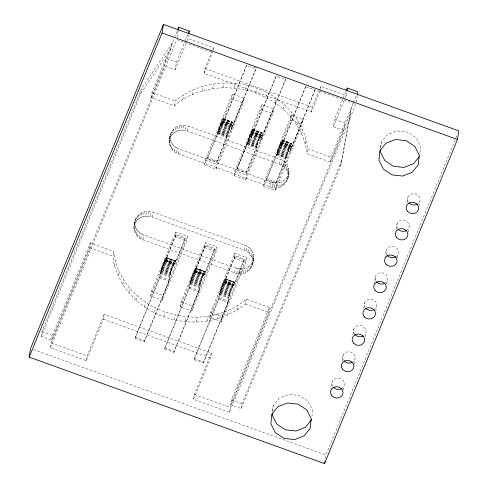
<?xml version="1.0" encoding="UTF-8"?>
<svg xmlns="http://www.w3.org/2000/svg" width="488" height="488" viewBox="0 0 488 488"><rect width="100%" height="100%" fill="white"/><g stroke="black" fill="none" stroke-linecap="round" stroke-linejoin="round"><path stroke-width="0.37" stroke-dasharray="2.44 1.83" d="M134.029 228.744C132.644 217.648 141.977 207.992 153.073 212.14L244.793 245.208C261.928 250.911 252.15 280.216 234.661 272.859L142.941 239.797C135.231 237.284 132.583 229.195 134.847 221.881M169.299 142.734C167.915 131.638 177.242 121.976 188.344 126.13L280.057 159.192C297.198 164.901 287.42 194.206 269.925 186.849L178.211 153.787C170.495 151.274 167.854 143.185 170.117 135.871M252.888 263.117L253.705 256.255M288.152 177.107L288.975 170.245M231.757 124.477L229.756 128.228L227.268 136.317L216.751 161.961L207.449 158.606L217.965 132.962L219.704 126.843L222.235 121.164L231.757 124.477L230.873 130.467L221.57 127.112L222.375 121.061M261.3 135.121L259.293 138.873L256.804 146.967L246.287 172.612L236.985 169.257L247.501 143.612L249.24 137.494L251.771 131.815L261.3 135.121L260.409 141.111L251.106 137.756L251.912 131.705M290.836 145.772L288.829 149.523L286.34 157.612L275.824 183.256L266.521 179.907L277.038 154.263L278.782 148.138L281.308 142.465L290.836 145.772L289.951 151.762L280.649 148.407L281.448 142.356M272.719 410.865L273.225 405.76L279.313 398.123L288.908 394.383L299.449 395.548L308.111 401.307L312.564 410.109L311.771 418.143M380.768 147.358L381.274 142.252L387.356 134.615L396.957 130.876L407.498 132.041L416.154 137.799L420.613 146.601L419.82 154.635M254.175 66.972L256.322 67.747L231.898 127.313L222.595 123.958C225.596 108.94 217.422 131.906 217.27 133.993L226.578 137.348L216.751 161.961M231.898 127.313L232.617 122.159L223.205 118.724M285.858 78.391L261.434 137.964L252.131 134.609C255.139 119.591 246.959 142.551 246.812 144.643L236.985 169.257M261.434 137.964L262.16 132.809L252.741 129.369M289.951 151.762L315.4 89.042L290.97 148.614L281.668 145.259C284.675 130.241 276.495 153.202 276.348 155.288L285.651 158.643L275.824 183.256M290.97 148.614L291.696 143.46L282.277 140.019M165.511 260.604L165.481 259.848L162.156 267.479L160.235 276.69L134.963 338.337L144.265 341.691L169.543 280.045L171.154 271.786L173.624 265.173L174.856 263.288L174.698 264.52L165.395 261.165L165.511 260.604L174.814 263.959M195.047 271.255L195.023 270.498L191.692 278.13L189.777 287.341L164.499 348.981L173.801 352.336L199.08 290.695L200.69 282.436L203.161 275.824L204.393 273.939L204.234 275.171L194.932 271.816L195.047 271.255L204.35 274.61M224.584 281.905L224.559 281.143L221.229 288.78L219.313 297.991L194.035 359.632L203.337 362.987L228.616 301.34L230.226 293.087L232.697 286.474L233.935 284.589L233.776 285.815L224.468 282.467L224.584 281.905L233.886 285.254M41.157 336.452L41.931 331.614L141.471 88.847L172.356 42.834L171.581 47.665L151.164 97.46L174.393 105.835C218.728 67.545 299.9 93.403 307.019 153.647L330.254 162.022L350.665 112.234L351.439 107.397L340.715 165.798L241.176 408.56L230.708 404.79L231.483 399.953L269.394 307.495L246.166 299.12C201.831 337.403 120.658 311.545 113.539 251.302L90.311 242.926L52.393 335.39L51.624 340.221L41.157 336.452L140.697 93.684L171.581 47.665M345.303 97.661L346.151 95.581L320.683 86.4L319.908 91.238L355.844 104.194L229.506 412.311L193.571 399.355L210.584 357.856L211.359 353.019L104.139 314.37L103.364 319.201L86.352 360.699L50.416 347.749L51.191 342.911L164.767 65.917L165.975 58.395L176.442 62.165L175.235 69.686L164.767 65.917M51.624 340.221L89.536 247.764L90.311 242.926M86.352 360.699L87.126 355.868L104.139 314.37M246.166 299.12L245.391 303.951C220.192 324.868 182.756 327.387 153.952 312.601C141.416 306.019 130.516 296.417 122.848 284.486C117.498 274.469 111.477 262.953 113.539 251.302M140.697 93.684L141.471 88.847M114.668 265.936L115.442 261.104M118.053 275.445L118.828 270.614M151.164 97.46L151.939 92.622L174.198 38.339M122.848 284.486L123.623 279.648M134.072 226.719L135.261 219.899M134.487 224.73L135.261 222.851L136.036 218.014M134.359 230.769L135.127 225.932L134.804 223.913M135.261 222.851L136.372 221.113L137.146 216.282M135.042 232.721L135.816 227.884L135.127 225.932M136.372 221.113L137.787 219.582L138.561 214.744M136.073 234.557L136.847 229.72L135.816 227.884M137.787 219.582L139.476 218.282L140.245 213.451M137.421 236.229L138.196 231.391L136.847 229.72M128.966 292.873L129.741 288.036M139.476 218.282L141.38 217.264L142.154 212.433M139.043 237.68L139.818 232.843L138.196 231.391M141.38 217.264L143.46 216.55L144.234 211.713M140.904 238.882L141.679 234.045L139.818 232.843M143.46 216.55L145.65 216.154L146.424 211.322M142.941 239.797L143.716 234.96L141.679 234.045M145.65 216.154L147.894 216.099L148.669 211.261M177.107 37.448L178.15 30.903M136.286 300.449L137.061 295.612M252.93 261.092C252.558 256.011 248.715 251.71 244.018 250.039L150.133 216.373L150.908 211.536M152.299 216.977L153.073 212.14M134.963 338.337L159.558 277.69C160.552 270.694 162.632 263.52 166.316 257.511L175.625 260.866L175.735 261.342L166.432 257.987L166.316 257.511M174.393 105.835L175.168 100.998C200.367 80.087 237.802 77.561 266.607 92.354C279.142 98.93 290.043 108.531 297.711 120.469C303.06 130.485 309.081 141.996 307.019 153.647M169.342 140.703L170.532 133.883M169.757 138.72L170.532 136.835L171.306 132.004M169.623 144.753L170.397 139.922L170.074 137.897M170.532 136.835L171.642 135.103L172.416 130.266M170.312 146.711L171.087 141.874L170.397 139.922M144.674 307.068L145.448 302.231M187.148 40.638L187.996 38.564L188.6 34.807M171.642 135.103L173.057 133.566L173.832 128.734M171.343 148.547L172.118 143.71L171.087 141.874M173.057 133.566L174.741 132.272L175.515 127.435M172.685 150.213L173.46 145.381L172.118 143.71M174.741 132.272L176.65 131.254L177.425 126.416M150.737 296.118L151.512 291.281L175.808 232.038L187.435 236.229L186.66 241.066L162.37 300.309L150.737 296.118L176.083 234.447L185.385 237.802L174.698 264.52M174.314 151.67L175.088 146.833L173.46 145.381M182.811 99.753L183.586 94.916M144.265 341.691L168.86 281.045C169.855 274.043 171.935 266.875 175.625 260.866M176.65 131.254L178.724 130.54L179.499 125.703M176.168 152.872L176.943 148.035L175.088 146.833M178.724 130.54L180.92 130.143L181.689 125.312M178.211 153.787L178.986 148.95L176.943 148.035M153.952 312.601L154.726 307.763M180.92 130.143L183.165 130.083L183.933 125.251M288.201 175.076C287.829 170.001 283.986 165.7 279.282 164.029L185.397 130.363L186.172 125.526M192.113 94.818L192.888 89.981M187.569 130.967L188.344 126.13M162.37 300.309L163.144 295.478L187.435 236.229M175.808 232.038L175.033 236.875L186.66 241.066M165.395 261.165L176.083 234.447M163.95 316.938L164.724 312.1M319.908 91.238L311.399 111.984L204.179 73.334L204.954 68.497L212.329 50.514M202.13 91.122L202.904 86.291M164.499 348.981L189.094 288.341C190.088 281.338 192.168 274.171 195.859 268.162L205.161 271.517L205.271 271.993L195.969 268.638L195.859 268.162M213.134 49.819L213.463 47.745L187.996 38.564M174.472 320L175.247 315.163M212.67 88.743L213.445 83.906M180.279 306.769L181.054 301.932L205.344 242.689L216.971 246.879L216.196 251.716L191.906 310.96L180.279 306.769L204.57 247.52L205.344 242.689M173.801 352.336L198.403 291.696C199.391 284.693 201.471 277.519 205.161 271.517M204.515 164.974L205.289 160.137L232.41 93.989L244.043 98.186L243.268 103.017L216.141 169.165L204.515 164.974L231.635 98.826L232.41 93.989M207.449 158.606L207.62 157.532L216.922 160.887M185.318 321.72L186.093 316.883M223.516 87.712L224.291 82.881M191.906 310.96L192.681 306.122L216.971 246.879M216.141 169.165L216.916 164.334L244.043 98.186M194.932 271.816L205.619 245.098L214.921 248.453L204.234 275.171M196.267 322.074L197.042 317.237M234.472 88.066L235.246 83.228M194.035 359.632L218.636 298.991C219.624 291.989 221.704 284.815 225.395 278.807L234.697 282.162L234.807 282.637L225.505 279.288L225.395 278.807M221.57 127.112L247.019 64.392L222.595 123.958M193.571 399.355L194.346 394.517L211.359 353.019M207.119 321.043L207.894 316.212M245.311 89.792L246.086 84.955M209.816 317.413L210.59 312.582L234.881 253.333L246.513 257.53L245.739 262.361L221.442 321.61L209.816 317.413L235.155 255.743L244.464 259.097L233.776 285.815M203.337 362.987L227.939 302.34C228.927 295.344 231.013 288.17 234.697 282.162M234.051 175.625L234.826 170.788L261.946 104.639L273.579 108.83L272.804 113.667L245.677 179.816L234.051 175.625L261.171 109.477L261.946 104.639M217.654 318.664L218.429 313.827M255.834 92.848L256.609 88.011M221.442 321.61L222.217 316.773L246.513 257.53M246.287 172.612L256.115 147.992L259.378 138.006L262.044 132.724M245.677 179.816L246.452 174.978L273.579 108.83M234.881 253.333L234.106 258.17L245.739 262.361M224.468 282.467L235.155 255.743M227.67 314.967L228.445 310.13M234.661 272.859L235.436 268.028L143.716 234.96M236.826 273.463L237.601 268.632L235.436 268.028M265.832 97.185L266.607 92.354M239.065 273.738L239.84 268.906C246.208 269.358 252.943 264.886 253.662 258.286M244.018 250.039L244.793 245.208M241.31 273.683L242.085 268.845M246.056 250.954L246.83 246.123M236.979 310.032L237.748 305.195M243.5 273.286L244.274 268.455M247.916 252.156L248.691 247.318M251.106 137.756L276.556 75.042M245.58 272.572L246.355 267.735M249.539 253.614L250.314 248.776M247.489 271.554L248.264 266.716M275.116 102.718L275.885 97.887M250.887 255.279L251.662 250.442M249.173 270.254L249.947 265.423M251.918 257.115L252.692 252.278M263.587 186.27L264.362 181.438L291.488 115.29L303.115 119.481L302.34 124.318L275.22 190.466L263.587 186.27L290.714 120.127L291.488 115.29M250.588 268.723L251.363 263.886M252.607 259.073L253.382 254.236M251.698 266.991L252.473 262.154M252.473 265.106L253.248 260.269M266.521 179.907L266.698 178.834L276.001 182.183M229.506 412.311L230.281 407.474L343.857 130.479L345.059 122.958L334.597 119.182L345.937 91.518M269.925 186.849L270.7 182.012L178.986 148.95M283.498 109.336L284.272 104.505M272.097 187.453L272.871 182.616L270.7 182.012M274.335 187.727L275.11 182.89C281.472 183.348 288.207 178.876 288.926 172.276M279.282 164.029L280.057 159.192M275.22 190.466L275.994 185.629L303.115 119.481M241.176 408.56L241.95 403.728L341.49 160.961M276.58 187.666L277.355 182.835M281.326 164.944L282.101 160.107M278.77 187.276L279.545 182.439M290.817 116.913L291.592 112.081M283.186 166.146L283.961 161.308M280.85 186.562L281.625 181.725M284.809 167.597L285.584 162.766M282.753 185.544L283.528 180.706M286.157 169.269L286.926 164.432M284.437 184.244L285.212 179.413M287.188 171.105L287.957 166.268M285.858 182.713L286.633 177.876M287.871 173.057L288.646 168.226M286.968 180.975L287.743 176.144M287.737 179.09L288.512 174.259M296.936 125.3L297.711 120.469M230.708 404.79L268.62 312.326L269.394 307.495M280.649 148.407L306.098 85.687L281.668 145.259M301.736 134.34L302.511 129.503M305.116 143.85L305.891 139.013M311.399 111.984L312.174 107.153L320.683 86.4M272.31 411.488L273.225 405.76M343.857 130.479L333.389 126.709L334.597 119.182M330.254 162.022L331.029 157.185L356.405 95.294M346.151 95.581L346.755 91.823M356.191 102.01L357.24 95.471M330.888 390.266L332.261 381.671M325.356 458.586L325.929 455.005L457.384 134.413M342.149 361.053L343.07 355.319M380.353 147.98L381.274 142.252M343.387 390.229L344.077 385.935M352.958 334.701L353.873 328.973M354.196 363.877L354.886 359.583M363.761 308.349L364.676 302.621M365.115 336.811L365.689 333.231M374.223 284.15L375.485 276.269M375.803 311.179L376.492 306.879M385.026 257.798L386.289 249.917M386.722 284.114L387.295 280.527M396.177 229.299L397.092 223.565M397.531 257.762L398.104 254.181M406.98 202.947L407.895 197.219M408.218 232.123L408.907 227.829M419.021 205.777L419.71 201.477M340.715 165.798L350.665 112.234M226.578 137.348L229.323 128.698L232.508 122.073M285.651 158.643L288.396 149.999L291.58 143.374M174.478 37.643L177.315 30.732M50.416 347.749L176.754 39.626L211.987 52.332M176.442 62.165L184.665 42.108M184.946 41.419L187.782 34.502M175.235 69.686L186.861 41.334M212.615 49.825L213.463 47.745M204.179 73.334L212.689 52.582M175.735 261.342L185.385 237.802M230.873 130.467L256.151 68.82L246.849 65.465M195.969 268.638L205.619 245.098M252.131 134.609L276.269 75.744M205.271 271.993L214.921 248.453M260.409 141.111L285.687 79.471L276.385 76.116M234.807 282.637L244.464 259.097M333.389 126.709L345.016 98.35M183.165 130.083L185.397 130.363M272.871 182.616L275.11 182.89M147.894 216.099L150.133 216.373M237.601 268.632L239.84 268.906M305.921 86.766L315.224 90.115M204.954 68.497L312.174 107.153M231.635 98.826L243.268 103.017M261.171 109.477L272.804 113.667M290.714 120.127L302.34 124.318M151.939 92.622L175.168 100.998M307.794 148.809L331.029 157.185M223.315 118.81L232.617 122.159M252.857 129.454L262.16 132.809M282.393 140.105L291.696 143.46M223.01 118.871L232.312 122.226M252.546 129.521L261.849 132.87M282.082 140.166L291.385 143.521M223.345 119.121L232.648 122.476M252.882 129.771L262.184 133.126M282.418 140.422L291.72 143.777M222.735 119.249L232.038 122.604M252.272 129.899L261.58 133.248M281.814 140.544L291.116 143.899M223.284 119.664L232.587 123.019M252.821 130.308L262.123 133.663M282.357 140.959L291.659 144.314M222.394 119.847L231.696 123.196M251.93 130.491L261.233 133.846M281.472 141.142L290.775 144.497M221.991 120.64L231.294 123.995M251.527 131.29L260.83 134.645M281.07 141.941L290.372 145.296M222.235 121.164L231.538 124.519M251.771 131.815L261.074 135.17M281.308 142.465L290.61 145.814M222.473 121.347L231.776 124.702M252.015 131.998L261.318 135.353M281.552 142.648L290.854 145.997M222.04 121.439L231.343 124.794M251.576 132.083L260.879 135.438M281.112 142.734L290.415 146.089M222.43 121.738L231.733 125.093M251.967 132.388L261.275 135.737M281.509 143.033L290.811 146.388M221.54 121.622L230.842 124.977M251.076 132.272L260.379 135.621M280.612 142.917L289.921 146.272M221.79 121.866L231.092 125.221M251.326 132.516L260.629 135.871M280.868 143.167L290.171 146.522M221.497 122.445L230.806 125.8M251.039 133.096L260.342 136.445M280.576 143.74L289.878 147.095M221.052 122.75L230.354 126.105M250.588 133.401L259.89 136.756M280.124 144.052L289.427 147.406M221.174 123.153L230.476 126.502M250.71 133.797L260.012 137.152M280.246 144.448L289.555 147.803M220.82 123.97L230.123 127.319M250.356 134.615L259.659 137.97M279.899 145.265L289.201 148.62M220.539 124.007L229.842 127.362M250.076 134.657L259.378 138.006M279.618 145.302L288.92 148.657M220.454 124.873L229.756 128.228M249.99 135.524L259.293 138.873M279.526 146.168L288.829 149.523M220.021 125.349L229.323 128.698M249.557 135.993L258.86 139.348M279.093 146.644L288.396 149.999M220.076 125.837L229.378 129.192M249.612 136.487L258.914 139.843M279.148 147.138L288.457 150.493M219.502 126.734L229.006 130.198M249.045 137.384L258.542 140.843M278.581 148.035L288.085 151.493M219.344 127.856L228.652 131.211M248.886 138.501L258.189 141.856M278.422 149.151L287.725 152.506M219.008 128.137L228.311 131.492M248.544 138.787L257.847 142.136M278.087 149.432L287.389 152.787M219.014 128.844L228.317 132.199M248.551 139.495L257.853 142.85M278.087 150.145L287.389 153.494M218.545 129.509L227.853 132.864M248.087 140.16L257.389 143.509M277.623 150.804L286.926 154.159M218.715 129.79L228.018 133.145M248.252 140.44L257.554 143.789M277.788 151.085L287.09 154.44M218.453 130.662L227.756 134.011M247.995 141.306L257.298 144.661M277.532 151.957L286.834 155.312M218.13 130.814L227.439 134.169M247.672 141.465L256.975 144.82M277.208 152.116L286.511 155.465M218.246 131.431L227.548 134.786M247.782 142.081L257.084 145.436M277.324 152.732L286.627 156.081M217.776 132.022L227.396 135.438M247.312 142.667L256.932 146.089M276.849 153.317L286.468 156.733M217.996 132.602L227.298 135.951M247.532 143.246L256.834 146.601M277.074 153.897L286.377 157.252M217.965 132.962L227.268 136.317M247.501 143.612L256.804 146.967M277.038 154.263L286.34 157.612M217.483 133.09L226.792 136.445M247.026 143.734L256.328 147.089M276.562 154.385L285.864 157.74M246.812 144.643L256.115 147.992M237.156 168.183L246.458 171.538M205.289 160.137L216.916 164.334M234.826 170.788L246.452 174.978M264.362 181.438L275.994 185.629M175.912 235.521L185.214 238.876M205.448 246.172L214.75 249.527M234.984 256.822L244.287 260.171M204.57 247.52L216.196 251.716M166.42 257.634L175.723 260.988M195.956 268.284L205.259 271.639M225.493 278.935L234.795 282.29M166.14 257.621L175.442 260.976M195.676 268.272L204.978 271.627M225.212 278.916L234.514 282.271M165.877 257.963L175.18 261.318M195.413 268.607L204.716 271.962M224.956 279.258L234.258 282.613M165.548 258.524L174.85 261.879M195.084 269.169L204.387 272.524M224.62 279.819L233.923 283.174M165.151 259.287L174.454 262.642M194.688 269.937L203.996 273.292M224.23 280.588L233.532 283.943M165.481 259.848L174.856 263.288M195.023 270.498L204.393 273.939M224.559 281.143L233.935 284.589M165.353 259.927L174.655 263.282M194.889 270.578L204.191 273.933M224.425 281.228L233.728 284.577M165.566 260.189L174.869 263.544M195.102 270.84L204.405 274.195M224.639 281.491L233.941 284.846M165.164 260.171L174.466 263.526M194.7 270.822L204.002 274.177M224.242 281.472L233.545 284.827M164.706 260.238L174.009 263.593M194.242 270.889L203.551 274.244M223.785 281.539L233.087 284.894M164.926 260.58L174.228 263.935M194.462 271.23L203.764 274.585M223.998 281.875L233.301 285.23M164.639 261.135L173.941 264.49M194.175 271.786L203.484 275.134M223.718 282.43L233.02 285.785M164.224 261.348L173.527 264.703M193.76 271.999L203.063 275.354M223.303 282.644L232.605 285.999M164.316 261.818L173.624 265.173M193.858 272.469L203.161 275.824M223.394 283.119L232.697 286.474M163.968 262.623L173.27 265.972M193.51 273.268L202.813 276.623M223.046 283.918L232.349 287.273M163.718 262.587L173.02 265.936M193.254 273.231L202.557 276.586M222.79 283.882L232.093 287.237M163.602 263.514L172.904 266.869M193.138 274.164L202.441 277.513M222.68 284.809L231.983 288.164M163.193 263.91L172.496 267.265M192.736 274.561L202.038 277.916M222.272 285.212L231.574 288.567M163.224 264.472L172.532 267.827M192.766 275.122L202.069 278.477M222.302 285.773L231.605 289.122M162.681 265.295L171.983 268.65M192.217 275.946L201.52 279.301M221.753 286.596L231.056 289.945M162.852 265.472L172.154 268.827M192.394 276.123L201.696 279.478M221.93 286.767L231.233 290.122M162.492 266.485L171.794 269.84M192.028 277.135L201.337 280.484M221.57 287.78L230.873 291.135M162.181 266.698L171.483 270.053M191.717 277.349L201.019 280.698M221.253 287.993L230.556 291.348M162.156 267.479L171.459 270.834M191.692 278.13L200.995 281.484M221.229 288.78L230.531 292.129M161.711 268.077L171.014 271.432M191.247 278.727L200.55 282.082M220.789 289.378L230.092 292.727M161.851 268.43L171.154 271.786M191.387 279.081L200.69 282.436M220.924 289.732L230.226 293.087M161.583 269.315L170.885 272.67M191.119 279.966L200.428 283.321M220.661 290.616L229.964 293.971M161.29 269.394L170.593 272.749M190.826 280.045L200.129 283.4M220.362 290.695L229.665 294.05M161.369 270.108L170.672 273.457M190.906 280.752L200.208 284.108M220.442 291.403L229.744 294.758M160.918 270.62L170.507 274.134M190.46 281.271L200.043 284.785M219.996 291.922L229.58 295.429M161.101 271.316L170.404 274.671M190.637 281.966L199.94 285.321M220.173 292.617L229.476 295.972M160.619 271.712L169.922 275.067M190.155 282.363L199.458 285.718M219.698 293.014L229 296.368M160.393 272.646L169.696 276.001M189.93 283.296L199.232 286.651M219.466 293.947L228.774 297.296M89.536 247.764L112.765 256.139M245.391 303.951L268.62 312.326M160.247 273.39L169.549 276.745M189.783 284.04L199.086 287.395M219.326 294.691L228.628 298.046M160.235 276.69L169.543 280.045M189.777 287.341L199.08 290.695M219.313 297.991L228.616 301.34M159.558 277.69L168.86 281.045M189.094 288.341L198.403 291.696M218.636 298.991L227.939 302.34M151.512 291.281L163.144 295.478M181.054 301.932L192.681 306.122M210.59 312.582L222.217 316.773M103.364 319.201L210.584 357.856M135.133 337.263L144.436 340.612M164.669 347.907L173.972 351.262M194.212 358.558L203.514 361.913M41.931 331.614L52.393 335.39M231.483 399.953L241.95 403.728M51.191 342.911L87.126 355.868M194.346 394.517L230.281 407.474M33.416 349.548L325.929 455.005M408.096 201.568A6.307 5.667 9.1 0 1 410.67 194.328A6.307 5.667 9.1 0 1 418.96 196.249A6.307 5.667 9.1 0 1 417.838 203.825M397.696 228.591A6.307 5.667 9.1 0 1 399.391 220.936A6.307 5.667 9.1 0 1 407.992 222.394A6.307 5.667 9.1 0 1 407.035 230.177M386.892 254.943A6.307 5.667 9.1 0 1 388.588 247.288A6.307 5.667 9.1 0 1 397.189 248.746A6.307 5.667 9.1 0 1 396.232 256.529M376.089 281.295A6.307 5.667 9.1 0 1 377.785 273.634A6.307 5.667 9.1 0 1 386.386 275.098A6.307 5.667 9.1 0 1 385.428 282.881M365.28 307.647A6.307 5.667 9.1 0 1 366.976 299.986A6.307 5.667 9.1 0 1 375.577 301.444A6.307 5.667 9.1 0 1 374.619 309.227M354.477 333.993A6.307 5.667 9.1 0 1 355.953 326.478A6.307 5.667 9.1 0 1 364.426 327.411A6.307 5.667 9.1 0 1 364.402 335.091M343.271 359.674A6.307 5.667 9.1 0 1 345.84 352.434A6.307 5.667 9.1 0 1 354.135 354.355A6.307 5.667 9.1 0 1 353.013 361.931M332.871 386.697A6.307 5.667 9.1 0 1 334.561 379.042A6.307 5.667 9.1 0 1 343.168 380.5A6.307 5.667 9.1 0 1 342.204 388.283"/><path stroke-width="0.73" d="M272.505 413.061L272.286 415.251L276.745 424.054L285.401 429.806L295.941 430.971L305.543 427.238L311.625 419.601M380.555 149.554L380.335 151.744L384.794 160.546L393.45 166.298L403.991 167.463L413.592 163.73L419.204 156.679M29.176 357.112L30.549 348.517L163.45 24.4L458.824 130.888L457.451 139.483L324.55 463.6L29.176 357.112L162.071 32.995L163.45 24.4M178.266 30.177L178.736 27.273L189.204 31.043L188.722 34.05M346.876 91.073L347.358 88.06L357.82 91.836L357.356 94.745M324.55 463.6L324.898 461.453M177.601 30.036L178.736 27.273M188.636 32.428L189.204 31.043M346.224 90.829L347.358 88.06M162.071 32.995L457.451 139.483M417.325 204.161A6.307 5.667 9.1 0 1 408.981 202.843M406.522 230.513A6.307 5.667 9.1 0 1 398.171 229.195M395.719 256.859A6.307 5.667 9.1 0 1 387.368 255.547M384.91 283.211A6.307 5.667 9.1 0 1 376.565 281.899M374.107 309.563A6.307 5.667 9.1 0 1 365.762 308.251M363.304 335.915A6.307 5.667 9.1 0 1 354.953 334.597M352.495 362.267A6.307 5.667 9.1 0 1 344.15 360.949M341.691 388.619A6.307 5.667 9.1 0 1 333.347 387.301M271.853 414.355L270.913 423.846L275.366 432.649L284.028 438.401L294.569 439.572L304.164 435.833L310.246 428.196L311.185 418.704L306.732 409.902L298.07 404.149L287.53 402.984L277.934 406.717L271.853 414.355M379.896 150.847L378.956 160.339L383.415 169.141L392.071 174.893L402.612 176.064L412.214 172.325L418.295 164.688L419.235 155.196L414.782 146.394L406.12 140.642L395.579 139.476L385.984 143.21L379.896 150.847M407.602 211.444A6.307 5.667 9.1 0 0 418.338 210.072A6.307 5.667 9.1 0 0 411.347 202.313A6.307 5.667 9.1 0 0 407.602 211.444M396.799 237.79A6.307 5.667 9.1 0 0 407.529 236.424A6.307 5.667 9.1 0 0 400.538 228.665A6.307 5.667 9.1 0 0 396.799 237.79M385.996 264.142A6.307 5.667 9.1 0 0 396.726 262.776A6.307 5.667 9.1 0 0 389.735 255.017A6.307 5.667 9.1 0 0 385.996 264.142M375.187 290.494A6.307 5.667 9.1 0 0 385.923 289.128A6.307 5.667 9.1 0 0 378.932 281.369A6.307 5.667 9.1 0 0 375.187 290.494M364.384 316.846A6.307 5.667 9.1 0 0 375.113 315.474A6.307 5.667 9.1 0 0 368.129 307.714A6.307 5.667 9.1 0 0 364.384 316.846M353.58 343.198A6.307 5.667 9.1 0 0 364.31 341.826A6.307 5.667 9.1 0 0 357.32 334.066A6.307 5.667 9.1 0 0 353.58 343.198M342.771 369.544A6.307 5.667 9.1 0 0 353.507 368.178A6.307 5.667 9.1 0 0 346.517 360.418A6.307 5.667 9.1 0 0 342.771 369.544M331.968 395.896A6.307 5.667 9.1 0 0 342.704 394.53A6.307 5.667 9.1 0 0 335.714 386.77A6.307 5.667 9.1 0 0 331.968 395.896"/></g></svg>
